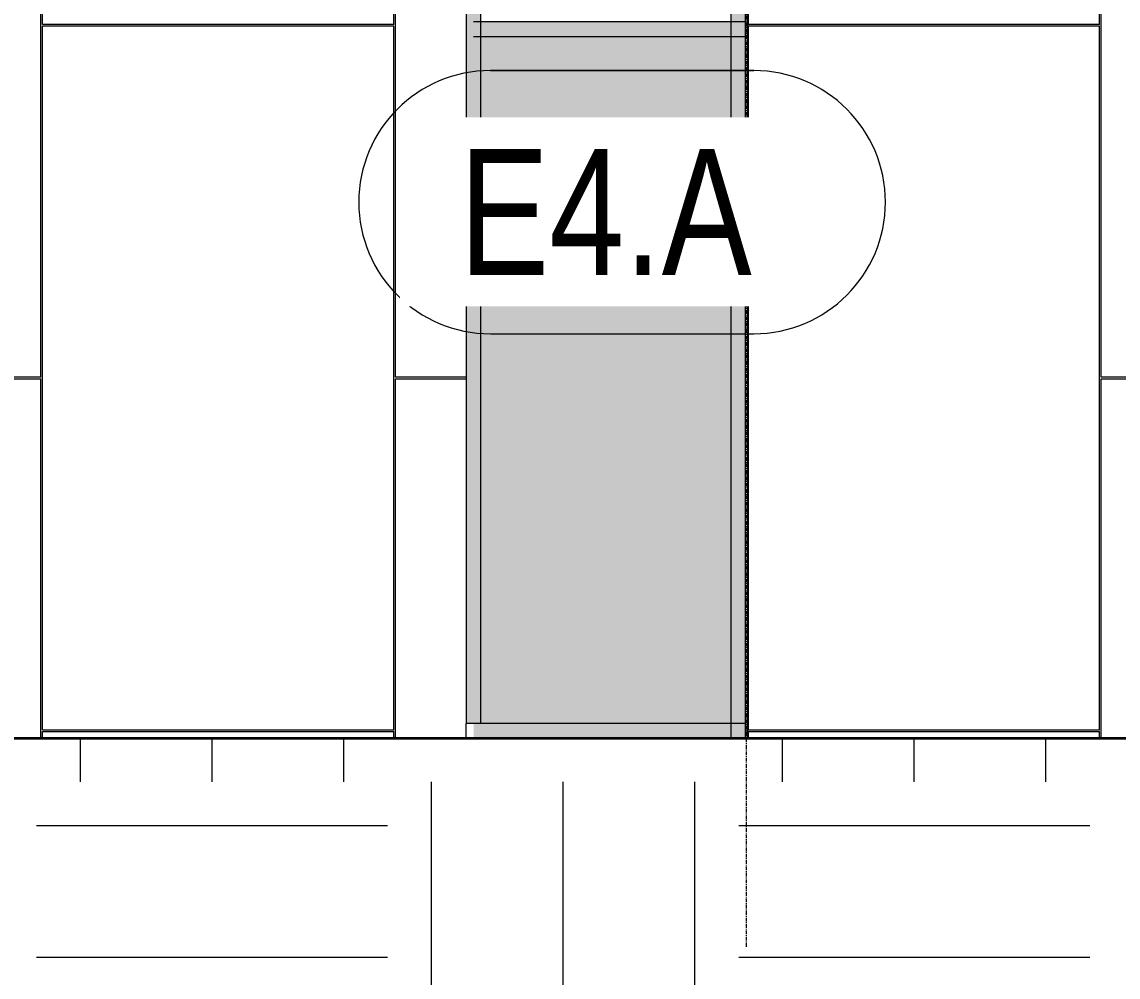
# Model space of a CAD drawing. Header units: inches. Extents: x 20273 to 40654, y -355 to 835.
# Drawn here: x 28075.5 to 28225.4, y -32.7 to 98 of the extents above; entities that cross this region are included whole.
import ezdxf

# ---------------------------------------------------------------- set-up
doc = ezdxf.new("R2010")
doc.units = ezdxf.units.IN
doc.header["$MEASUREMENT"] = 0
doc.linetypes.add('Grid Line 1_2_', pattern=[0.875, 0.5, -0.125, 0.125, -0.125])
for name, color, linetype, lineweight in [('A-FLOR-LEVL', 51, 'Continuous', 9), ('A-GLAZ-CURT', 52, 'Continuous', 13), ('A-GLAZ-CWMG', 51, 'Continuous', 13), ('A-WALL', 113, 'Continuous', 13), ('A-WALL-IDEN', 211, 'Continuous', 9), ('A-WALL-PATT', 111, 'Continuous', 13), ('C-TOPO', 7, 'Continuous', 13), ('S-GRID', 1, 'Continuous', 9)]:
    doc.layers.add(name, color=color, linetype=linetype, lineweight=lineweight)
doc.styles.add('Century Gothic', font='GOTHIC.TTF', dxfattribs={"width": 0.8, "height": 17.245342})

# ---------------------------------------------------------------- blocks, each defined once
blk = doc.blocks.new('Rectangular Mullion - Exterior 2_ x 4_5_-1142359-Elevation - South')
at = {"layer": 'A-GLAZ-CWMG'}
blk.add_hatch(color=256, dxfattribs=at).paths.add_polyline_path([(25112.27, 0), (25112.27, 97), (25110.27, 97), (25110.27, 0)], flags=0)
for p, q in [((25110.27, 97), (25110.27, 0)), ((25112.27, 0), (25112.27, 97))]:
    blk.add_line(p, q, dxfattribs=at)
blk = doc.blocks.new('Rectangular Mullion - Exterior 2_ x 4_5_-1142360-Elevation - South')
at = {"layer": 'A-GLAZ-CWMG'}
blk.add_hatch(color=256, dxfattribs=at).paths.add_polyline_path([(25112.27, 97), (25112.27, 144.01), (25110.27, 144.01), (25110.27, 97)], flags=0)
for p, q in [((25110.27, 144.01), (25110.27, 97)), ((25112.27, 97), (25112.27, 144.01))]:
    blk.add_line(p, q, dxfattribs=at)
blk = doc.blocks.new('Rectangular Mullion - Exterior 2_ x 4_5_-V15-Elevation - South')
at = {"layer": 'A-GLAZ-CWMG'}
blk.add_hatch(color=256, dxfattribs=at).paths.add_polyline_path([(25076.08, 97), (25076.08, 143.5), (25074.08, 143.5), (25074.08, 97)], flags=0)
for p, q in [((25074.08, 143.5), (25076.08, 143.5)), ((25074.08, 143.5), (25074.08, 97)), ((25076.08, 97), (25076.08, 143.5))]:
    blk.add_line(p, q, dxfattribs=at)
blk = doc.blocks.new('Rectangular Mullion - Exterior 2_ x 4_5_-1142353-Elevation - South')
at = {"layer": 'A-GLAZ-CWMG'}
blk.add_hatch(color=256, dxfattribs=at).paths.add_polyline_path([(25981.02, 2), (25983.02, 2), (25983.02, 97), (25981.02, 97), (25981.02, 76.53)], flags=0)
for p, q in [((25981.02, 97), (25981.02, 2)), ((25983.02, 2), (25983.02, 97)), ((25983.02, 2), (25981.02, 2))]:
    blk.add_line(p, q, dxfattribs=at)
blk = doc.blocks.new('System Panel - INSULATED LOW-E GLAZING _SEE ELEVATIONS FOR U-FACTOR_ SHGC_ _ LT_-827454-Elevation - South')
at = {"layer": 'A-GLAZ-CURT'}
blk.add_hatch(color=256, dxfattribs=at).paths.add_polyline_path([(26124.64, 2), (26124.64, 96), (26090.45, 96), (26090.45, 2)], flags=0)
blk = doc.blocks.new('Rectangular Mullion - Exterior 2_ x 4_5_-1060760-Elevation - South')
at = {"layer": 'A-GLAZ-CWMG'}
blk.add_hatch(color=256, dxfattribs=at).paths.add_polyline_path([(25798.83, 0), (25836.02, 0), (25836.02, 2), (25798.83, 2)], flags=0)
for q in [(25798.83, 2), (25836.02, 0)]:
    blk.add_line((25836.02, 2), q, dxfattribs=at)
blk = doc.blocks.new('Rectangular Mullion - Exterior 2_ x 4_5_-1140453-Elevation - South')
at = {"layer": 'A-GLAZ-CWMG'}
blk.add_hatch(color=256, dxfattribs=at).paths.add_polyline_path([(25802.46, 96), (25836.02, 96), (25836.02, 98), (25798.83, 98), (25798.83, 96)], flags=0)
for p, q in [((25836.02, 98), (25798.83, 98)), ((25836.02, 98), (25836.02, 96)), ((25798.83, 96), (25836.02, 96))]:
    blk.add_line(p, q, dxfattribs=at)
blk = doc.blocks.new('Wall Tag - 1_4_-1369832-Elevation - South')
at = {"layer": 'A-WALL-IDEN', "color": 153}
for p, q in [((24643.26, 90.59), (24679.26, 90.59)), ((24679.26, 90.59), (24643.26, 90.59)), ((24643.26, 54.59), (24679.26, 54.59)), ((24643.26, 54.59), (24679.26, 54.59))]:
    blk.add_line(p, q, dxfattribs=at)
for centre, start, end in [((24643.26, 72.59), 90, 270), ((24643.26, 72.59), 90, 270), ((24679.26, 72.59), 270, 90), ((24679.26, 72.59), 270, 90)]:
    blk.add_arc(centre, 18, start, end, dxfattribs=at)

msp = doc.modelspace()

# ---------------------------------------------------------------- hatches: boundary and pattern name
at = {"layer": 'A-WALL-PATT', "lineweight": 9}
h = msp.add_hatch(dxfattribs=at)
h.set_pattern_fill('FP_20', color=8, style=0, pattern_type=2)
h.set_pattern_definition([(0, (27306.22, 1), (-193, 193), [48, -145]), (90, (27306.22, 1), (-193, 1e-14), [96.25, -96.75]), (180, (27354.22, 97.25), (-193, 193), [48, -145]), (90, (27354.22, 1), (-193, 1e-14), [96.25, -96.75]), (180, (27354.22, 97.5), (-193, 193), [48, -145]), (90, (27354.22, 97.5), (-193, 1e-14), [96.25, -96.75]), (0, (27306.22, 193.75), (-193, 193), [48, -145]), (90, (27306.22, 97.5), (-193, 1e-14), [96.25, -96.75]), (0, (27354.47, 49), (-193, 193), [48, -145]), (90, (27354.47, 0.75), (-193, 1e-14), [48.25, -144.75]), (90, (27402.47, 0.75), (-193, 1e-14), [48.25, -144.75]), (0, (27354.47, 145.5), (-193, 193), [48, -145]), (90, (27354.47, 49.25), (-193, 1e-14), [96.25, -96.75]), (180, (27402.47, 49.25), (-193, 193), [48, -145]), (90, (27402.47, 49.25), (-193, 1e-14), [96.25, -96.75]), (90, (27354.47, 145.75), (-193, 1e-14), [48, -145]), (180, (27402.47, 145.75), (-193, 193), [48, -145]), (90, (27402.47, 145.75), (-193, 1e-14), [48, -145]), (0, (27402.72, 1), (-193, 193), [48, -145]), (90, (27402.72, 1), (-193, 1e-14), [96.25, -96.75]), (180, (27450.72, 97.25), (-193, 193), [48, -145]), (90, (27450.72, 1), (-193, 1e-14), [96.25, -96.75]), (180, (27450.72, 97.5), (-193, 193), [48, -145]), (90, (27450.72, 97.5), (-193, 1e-14), [96.25, -96.75]), (180, (27450.72, 193.75), (-193, 193), [48, -145]), (90, (27402.72, 97.5), (-193, 1e-14), [96.25, -96.75]), (0, (27450.97, 49), (-193, 193), [48, -145]), (90, (27450.97, 0.75), (-193, 1e-14), [48.25, -144.75]), (90, (27498.97, 0.75), (-193, 1e-14), [48.25, -144.75]), (0, (27450.97, 145.5), (-193, 193), [48, -145]), (90, (27450.97, 49.25), (-193, 1e-14), [96.25, -96.75]), (180, (27498.97, 49.25), (-193, 193), [48, -145]), (90, (27498.97, 49.25), (-193, 1e-14), [96.25, -96.75]), (90, (27450.97, 145.75), (-193, 1e-14), [48, -145]), (180, (27498.97, 145.75), (-193, 193), [48, -145]), (90, (27498.97, 145.75), (-193, 1e-14), [48, -145])])
h.paths.add_polyline_path([(27306.22, 0), (28136.28, 0), (28136.28, 144), (27308.66, 144), (27308.66, 143.01), (27306.22, 143.01), (27306.22, 76.53)], flags=0)
h = msp.add_hatch(dxfattribs=at)
h.set_pattern_fill('FP_15', color=8, style=0, pattern_type=2)
h.set_pattern_definition([(0, (28174.72, 1), (-193, 193), [48, -145]), (90, (28174.72, 1), (-193, 1e-14), [96.25, -96.75]), (180, (28222.72, 97.25), (-193, 193), [48, -145]), (90, (28222.72, 1), (-193, 1e-14), [96.25, -96.75]), (180, (28222.72, 97.5), (-193, 193), [48, -145]), (90, (28222.72, 97.5), (-193, 1e-14), [96.25, -96.75]), (0, (28174.72, 193.75), (-193, 193), [48, -145]), (90, (28174.72, 97.5), (-193, 1e-14), [96.25, -96.75]), (0, (28222.97, 49), (-193, 193), [48, -145]), (90, (28222.97, 0.75), (-193, 1e-14), [48.25, -144.75]), (90, (28270.97, 0.75), (-193, 1e-14), [48.25, -144.75]), (0, (28222.97, 145.5), (-193, 193), [48, -145]), (90, (28222.97, 49.25), (-193, 1e-14), [96.25, -96.75]), (180, (28270.97, 49.25), (-193, 193), [48, -145]), (90, (28270.97, 49.25), (-193, 1e-14), [96.25, -96.75]), (90, (28222.97, 145.75), (-193, 1e-14), [48, -145]), (180, (28270.97, 145.75), (-193, 193), [48, -145]), (90, (28270.97, 145.75), (-193, 1e-14), [48, -145]), (0, (28271.22, 1), (-193, 193), [48, -145]), (90, (28271.22, 1), (-193, 1e-14), [96.25, -96.75]), (180, (28319.22, 97.25), (-193, 193), [48, -145]), (90, (28319.22, 1), (-193, 1e-14), [96.25, -96.75]), (180, (28319.22, 97.5), (-193, 193), [48, -145]), (90, (28319.22, 97.5), (-193, 1e-14), [96.25, -96.75]), (180, (28319.22, 193.75), (-193, 193), [48, -145]), (90, (28271.22, 97.5), (-193, 1e-14), [96.25, -96.75]), (0, (28319.47, 49), (-193, 193), [48, -145]), (90, (28319.47, 0.75), (-193, 1e-14), [48.25, -144.75]), (90, (28367.47, 0.75), (-193, 1e-14), [48.25, -144.75]), (0, (28319.47, 145.5), (-193, 193), [48, -145]), (90, (28319.47, 49.25), (-193, 1e-14), [96.25, -96.75]), (180, (28367.47, 49.25), (-193, 193), [48, -145]), (90, (28367.47, 49.25), (-193, 1e-14), [96.25, -96.75]), (90, (28319.47, 145.75), (-193, 1e-14), [48, -145]), (180, (28367.47, 145.75), (-193, 193), [48, -145]), (90, (28367.47, 145.75), (-193, 1e-14), [48, -145])])
h.paths.add_polyline_path([(28174.72, 0), (28410.72, 0), (28410.72, 144), (28174.72, 144), (28174.72, 76.53)], flags=0)
h.paths.add_polyline_path([(28296.36, 26.86), (28296.76, 27.12), (28296.84, 27.05), (28296.49, 26.91)], flags=0)
h.paths.add_polyline_path([(28297.23, 26.42), (28296.92, 26.11), (28297.14, 26.19), (28297.23, 26.42)], flags=0)
h.paths.add_polyline_path([(28289.3, 2.86), (28288.73, 2.86), (28288.79, 25.86), (28288.92, 25.86), (28288.79, 26.07), (28288.92, 26.54), (28289.11, 26.62), (28289.3, 26.92), (28289.45, 26.95), (28289.47, 27.06), (28289.99, 27.12), (28290.11, 27.12), (28290.11, 27.23), (28296.36, 27.14), (28296.44, 26.65), (28296.76, 26.96), (28297.03, 26.94), (28297.14, 26.67), (28297.21, 26.56), (28297.28, 26.54), (28297.36, 26.56), (28297.37, 26.39), (28297.21, 26.11), (28297.47, 26.11), (28297.39, 23.86), (28296.75, 23.86), (28296.83, 26.24), (28296.73, 26.11), (28296.57, 26.39), (28296.22, 26.48), (28290.11, 26.48), (28289.67, 26.3), (28289.48, 25.86), (28289.43, 2.86), (28289.37, 2.86)], flags=0)
h.paths.add_polyline_path([(28295.44, 19.41), (28295.51, 19.25), (28295.62, 19.43), (28295.44, 19.41)], flags=0)
h.paths.add_polyline_path([(28297.39, 23.12), (28297.39, 23.18), (28297.23, 23.14)], flags=0)
h.paths.add_polyline_path([(28295.98, 23.18), (28295.94, 23.11), (28295.97, 23.18)], flags=0)
h.paths.add_polyline_path([(28296.96, 23.73), (28297.39, 23.73), (28297.37, 23.8), (28297.01, 23.74)], flags=0)
h.paths.add_polyline_path([(28301.39, 23.76), (28301.46, 23.66), (28301.55, 23.74), (28301.44, 23.76)], flags=0)
h.paths.add_polyline_path([(28302.58, 23.76), (28302.27, 23.7), (28302.46, 23.63), (28302.59, 23.71)], flags=0)
h.paths.add_polyline_path([(28302.89, 19.75), (28302.85, 19.67), (28302.89, 19.73)], flags=0)
h.paths.add_polyline_path([(28300.4, 12), (28295.85, 12.04), (28295.77, 12.16), (28295.24, 12.61), (28294.97, 13.25), (28294.98, 14.14), (28295.37, 18.94), (28295.39, 18.94), (28295.39, 19.3), (28295.6, 19.58), (28295.68, 19.52), (28295.78, 19.68), (28295.85, 19.85), (28295.85, 23), (28297.39, 23.07), (28297.39, 23.12), (28296.59, 23.13), (28296.22, 23.18), (28295.46, 23.18), (28295.46, 23.6), (28295.81, 23.68), (28295.98, 23.77), (28296.59, 23.76), (28296.67, 23.69), (28297.69, 23.83), (28302.72, 23.74), (28303.02, 23.68), (28303.18, 23.6), (28303.32, 23.6), (28303.32, 23.18), (28301.39, 23.12), (28301.46, 23), (28302.85, 23), (28302.93, 19.72), (28302.98, 19.59), (28303.01, 19.52), (28303.09, 19.45), (28303.29, 19.34), (28303.35, 19.17), (28303.39, 18.94), (28303.41, 18.93), (28303.71, 13.2), (28303.45, 12.6), (28302.92, 12.16), (28302.85, 12.04), (28302.79, 12), (28300.71, 12)], flags=0)
h.paths.add_polyline_path([(28302.86, 27.25), (28302.55, 27.42), (28302.7, 27.37), (28302.85, 27.26)], flags=0)
h.paths.add_polyline_path([(28305.5, 27.5), (28305.57, 27.42), (28305.54, 27.48)], flags=0)
h.paths.add_polyline_path([(28302.46, 26.25), (28302.14, 26.44), (28302.14, 26.25), (28302.44, 26.25)], flags=0)
h.paths.add_polyline_path([(28302.37, 23.86), (28301.61, 23.86), (28301.68, 26.25), (28301.86, 26.25), (28301.82, 26.56), (28301.82, 26.65), (28301.73, 26.68), (28301.89, 26.99), (28301.98, 27), (28302.44, 27.29), (28302.86, 27.28), (28302.86, 27.5), (28306.04, 27.42), (28306.29, 27.29), (28306.34, 27.35), (28306.4, 27.35), (28306.5, 27.13), (28306.45, 26.75), (28306.31, 26.62), (28305.71, 26.5), (28302.85, 26.57), (28302.72, 26.53), (28302.55, 26.34), (28302.61, 26.25), (28302.54, 23.86), (28302.38, 23.86)], flags=0)
h.paths.add_polyline_path([(28289.3, 25.86), (28289.37, 25.91), (28289.21, 25.98)], flags=0)
h.paths.add_polyline_path([(28290.11, 26.53), (28290.11, 26.67), (28289.98, 26.67), (28290.05, 26.59)], flags=0)
h.paths.add_polyline_path([(28290.11, 26.48), (28290.11, 26.53), (28290.06, 26.49)], flags=0)
h.paths.add_polyline_path([(28305.5, 26.5), (28305.71, 26.68), (28305.5, 26.57), (28305.5, 26.52)], flags=0)
h.paths.add_polyline_path([(28302.86, 26.57), (28302.79, 26.87), (28302.7, 26.79), (28302.85, 26.59)], flags=0)
at = {"layer": 'C-TOPO', "lineweight": 9}
h = msp.add_hatch(dxfattribs=at)
h.set_pattern_fill('FP_13', color=8, style=0, pattern_type=2)
h.set_pattern_definition([(0, (27645.49, 0), (48, 48), [48, -48]), (0, (27645.49, 18), (48, 48), [48, -48]), (0, (27645.49, 36), (48, 48), [48, -48]), (90, (27651.49, 42), (-48, 48), [48, -48]), (90, (27669.49, 42), (-48, 48), [48, -48]), (90, (27687.49, 42), (-48, 48), [48, -48])])
h.paths.add_polyline_path([(29163.27, -79.71), (29347.1, -79.71), (29347.1, 0), (26665.5, 0), (26665.5, -79.71), (29145.41, -79.71)], flags=0)

# ---------------------------------------------------------------- linework, layer by layer
at = {"layer": 'A-FLOR-LEVL', "linetype": 'Grid Line 1_2_'}
msp.add_line((25041.38, 0), (30382.74, 0), dxfattribs=at)
at = {"layer": 'A-WALL'}
for p, q in [((28174.72, 144), (28174.72, 0)), ((28136.28, 0), (28136.28, 2))]:
    msp.add_line(p, q, dxfattribs=at)
at = {"layer": 'C-TOPO'}
for p in [(27092.83, 0), (29163.28, 0)]:
    msp.add_line(p, (28112.54, 0), dxfattribs=at)
at = {"layer": 'C-TOPO', "lineweight": 35}
for p, q in [((27092.84, 0), (28112.52, 0)), ((28112.52, 0), (29163.27, 0))]:
    msp.add_line(p, q, dxfattribs=at)
at = {"layer": 'S-GRID', "linetype": 'Grid Line 1_2_'}
msp.add_line((28174.6, -28.56), (28174.6, 671.89), dxfattribs=at)
msp.add_line((28174.6, -28.56), (28174.6, 671.89), dxfattribs=at)

# ---------------------------------------------------------------- block references
at = {"layer": 'A-GLAZ-CURT'}
msp.add_blockref('System Panel - INSULATED LOW-E GLAZING _SEE ELEVATIONS FOR U-FACTOR_ SHGC_ _ LT_-827454-Elevation - South', (2047.83, 0), dxfattribs=at)
at = {"layer": 'A-GLAZ-CWMG'}
for name, p in [('Rectangular Mullion - Exterior 2_ x 4_5_-1142360-Elevation - South', (3062.21, 0)), ('Rectangular Mullion - Exterior 2_ x 4_5_-V15-Elevation - South', (3062.21, 0)), ('Rectangular Mullion - Exterior 2_ x 4_5_-1140453-Elevation - South', (2338.46, 0)), ('Rectangular Mullion - Exterior 2_ x 4_5_-1142353-Elevation - South', (2155.27, 0)), ('Rectangular Mullion - Exterior 2_ x 4_5_-1142359-Elevation - South', (3062.21, 0)), ('Rectangular Mullion - Exterior 2_ x 4_5_-1060760-Elevation - South', (2338.46, 0))]:
    msp.add_blockref(name, p, dxfattribs=at)
at = {"layer": 'A-WALL-IDEN', "color": 153}
msp.add_blockref('Wall Tag - 1_4_-1369832-Elevation - South', (3496.33, 0.75), dxfattribs=at)

# ---------------------------------------------------------------- next in the draw order: texts
at = {"layer": 'A-WALL-IDEN', "insert": (28155.32, 80.62), "char_height": 17.245, "width": 47.52, "attachment_point": 2, "line_spacing_factor": 0.984117, "style": 'Century Gothic', "bg_fill": 3, "box_fill_scale": 1.25, "bg_fill_color": 0, "bg_fill_transparency": 0}
msp.add_mtext('E4.A', dxfattribs=at)

doc.saveas('drawing.dxf')
